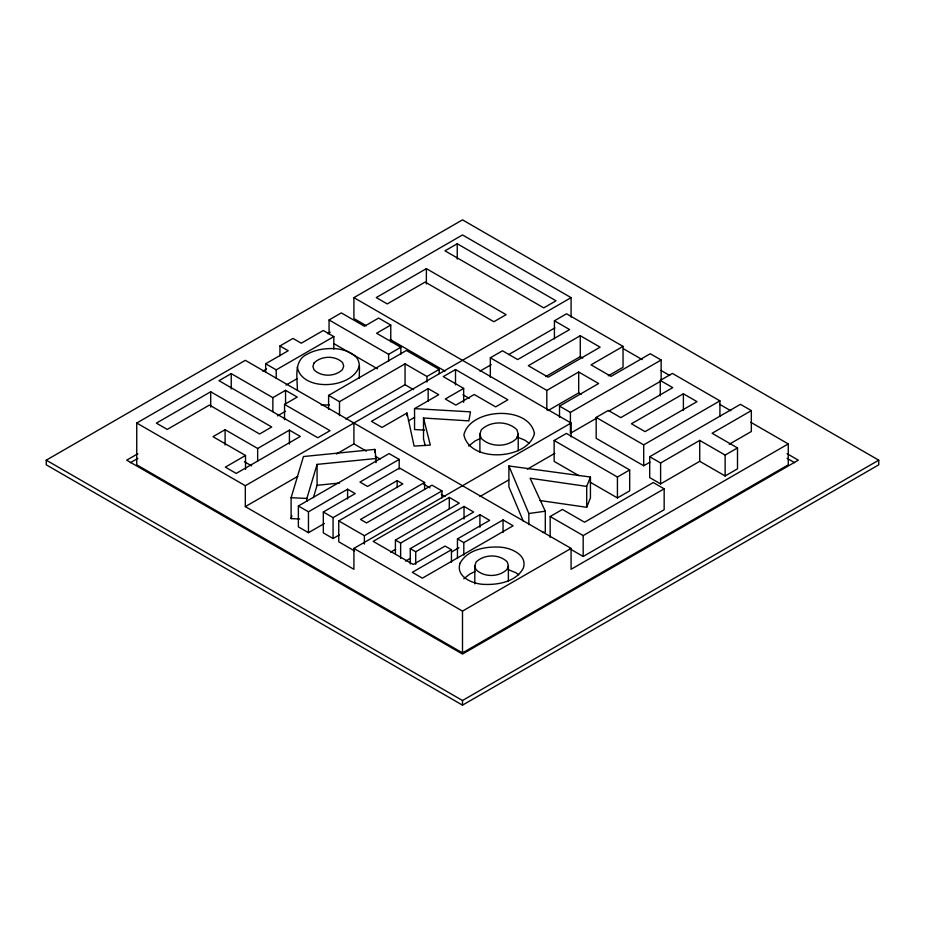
<?xml version="1.0" encoding="UTF-8"?>
<svg xmlns="http://www.w3.org/2000/svg" width="925" height="925" viewBox="0 0 925 925"><rect width="100%" height="100%" fill="white"/><g stroke="black" fill="none" stroke-linecap="round" stroke-linejoin="round"><path stroke-width="1.39" d="M297.538 390.257L297.307 388.003C297.11 376.302 293.988 360.16 307.285 354.136C315.818 349.419 325.866 348.182 335.474 348.644C342.412 349.373 349.5 351.257 354.922 355.847C361.502 361.409 358.865 370.705 359.351 378.14M306.869 501.223L306.869 498.436L317.078 464.385L376.059 458.499L374.81 449.4L303.469 456.534L291.109 497.719L291.109 518.613L299.712 519.006M313.402 497.546L317.078 485.29L317.078 464.385M291.109 518.613L291.93 515.873M479.89 452.221L479.89 434.114L481.278 429.824C490.447 420.725 507.744 420.586 516.913 429.755L518.22 434.045L518.22 450.764M518.22 434.045L516.751 438.334C507.594 447.411 490.423 447.55 481.278 438.404L479.89 434.114M474.803 583.895L474.803 565.776L476.109 562.03C484.145 554.11 499.222 553.844 507.247 561.903L508.38 565.649L508.38 580.969M508.38 565.649L507.073 569.395C499.038 577.327 483.96 577.593 475.936 569.534L474.803 565.776M359.351 365.606C353.454 388.766 301.989 392.443 297.307 367.109M540.003 500.541L586.693 507.293L586.693 486.4L590.439 477.034L508.889 465.969L508.889 486.862L523.307 521.203M586.693 507.293L590.439 497.928L590.439 477.034M468.674 446.047L475.011 440.994L480.584 438.334M463.783 578.796L469.819 574.043L475.172 571.453M46.25 460.176L462.5 219.861L878.75 460.176L878.75 464.824L462.5 705.139L46.25 464.824L46.25 460.176L462.5 700.503L878.75 460.176M136.738 423.026L245.322 360.334L571.083 548.409L571.083 569.303L788.262 443.919L788.262 464.824L462.5 652.9L136.738 464.824L136.738 423.026L245.322 485.717L571.083 297.642L571.083 317.148M366.392 325.75L353.917 318.535L353.917 297.642L462.5 234.95L571.083 297.642M284.542 404.41L297.249 397.068L285.559 390.327L272.863 397.658L231.238 373.631L218.982 380.695L317.772 437.733L330.028 430.668L284.542 404.41L284.542 419.73M279.951 355.709L279.951 345.962L292.994 338.423L301.272 343.21L323.276 330.502L333.833 336.596L333.833 349.13M457.239 243.749L444.983 250.825L543.773 307.863L556.018 300.787L457.239 243.749L457.239 259.081M329.069 333.89L329.069 319.958L341.313 312.893L364.45 326.248L378.626 318.061L390.766 325.068L390.766 341.788M210.703 391.772L156.383 423.13L167.263 429.42L209.455 405.058L259.59 433.998L271.73 426.992L210.703 391.772L210.703 407.092M426.379 268.632L376.255 297.572L387.251 303.932L425.142 282.056L493.869 321.738L506.114 314.673L426.379 268.632L426.379 283.963M265.66 372.127L265.66 363.768L288.23 350.737L279.951 345.962M262.804 371.145L266.539 368.983M327.704 333.671L330.202 332.237M265.66 363.768L276.205 369.861L333.833 336.596M137.917 453.689L126.69 460.176L462.5 654.056L798.31 460.176L787.082 453.689M130.425 462.662L137.917 458.337M286.022 385.089L297.052 378.718M390.766 325.068L376.591 333.254L400.86 347.268L400.86 354.229M245.53 455.482L225.342 467.137L236.222 473.427L300.313 436.427L289.421 430.137L257.659 448.475L225.11 429.686L212.981 436.692L245.53 455.482L245.53 469.414M277.477 415.892L285.559 411.22M329.069 319.958L388.604 354.333L400.86 347.268M328.606 409.324L328.606 395.391L406.41 350.471L439.19 369.399L439.19 373.573M328.606 395.391L339.498 401.681L405.058 363.837L426.945 376.475L439.19 369.399M345.684 419.013L405.058 384.731L413.567 389.645M463.668 388.408L445.295 399.01L455.84 405.104L474.213 394.501L495.65 406.873L507.894 399.797L455.505 369.549L443.248 376.614L463.668 388.408L463.668 402.34M414.55 408.642L438.716 394.686L428.159 388.604L371.457 421.337L382.002 427.431L406.954 413.024L414.099 446.093L430.322 445.11L423.511 418.007L468.882 420.887L470.467 411.845L414.55 408.642L414.55 429.535L424.587 430.113M490.331 377.296L490.331 357.79L502.472 350.783L517.665 359.559L569.615 329.566L554.422 320.79L554.422 338.897M554.422 320.79L566.551 313.783L623.034 346.389L623.034 367.294L608.28 375.816M245.322 485.717L245.322 506.611L297.746 476.352M336.434 454.013L353.917 443.919L366.392 451.134M479.971 371.145L491.21 364.658M508.681 354.576L554.861 327.913M408.445 420.887L414.608 417.325M580.276 335.717L528.325 365.71L548.178 377.169L600.128 347.176L580.276 335.717L580.276 356.622L545.646 376.614M324.363 523.515L308.464 532.696L298.37 526.868L298.37 505.975L389.101 453.585L399.195 459.413L399.195 469.16M298.37 505.975L308.464 511.803L347.592 489.209L355.188 493.592L323.322 511.999L323.322 532.893L333.069 538.523L339.232 534.962M399.195 459.413L359.952 482.075L367.549 486.458L399.542 467.992L424.598 482.468L424.598 489.429M490.331 357.79L546.814 390.396L578.692 372L598.648 383.528L559.521 406.11L559.521 417.256M623.034 346.389L591.052 364.855L611.009 376.382L650.263 353.732L661.144 360.01L661.144 380.915L608.939 411.047M323.322 511.999L333.069 517.63L397.16 480.63L402.826 483.902L338.747 520.902L338.747 541.796L354.61 550.965M548.051 410.584L578.692 392.894L581.189 394.339M424.598 482.468L360.519 519.457L366.531 522.926L431.975 485.151L441.953 490.909L441.953 497.881M559.521 406.11L570.413 412.4L661.144 360.01M338.747 520.902L364.381 535.702L441.953 490.909M245.322 506.611L353.917 569.303L353.917 548.409L571.083 423.026L571.083 436.958M395.414 553.982L395.414 540.05L459.262 503.177L449.284 497.419L373.18 541.356L413.221 564.47L445.087 546.074L451.446 549.739L451.446 562.273M578.957 475.716L554.144 461.39L554.144 440.497L566.389 433.42L629.682 469.958L629.682 490.863L617.426 497.928L590.127 482.168M649.951 462.153L643.696 465.761L596.174 438.323L596.174 417.429L608.315 410.422L620.791 417.626L672.729 387.633L660.253 380.429L660.253 395.75M660.253 380.429L672.394 373.422L719.916 400.86L719.916 416.181M596.509 418.227L570.413 433.293L570.413 412.4M479.971 496.528L508.681 479.959M527.4 469.148L554.861 453.296M395.414 540.05L400.629 543.056L464.026 506.449L473.669 512.022L410.272 548.629L410.272 563.949M390.651 552.167L395.634 549.288M683.39 393.784L631.451 423.777L645.06 431.64L697.011 401.647L683.39 393.784L683.39 410.503M410.272 548.629L415.718 551.762L479.913 514.705L489.66 520.336L457.447 538.928L457.447 558.434M405.601 561.082L410.573 558.214M451.446 549.739L412.307 572.332L422.401 578.16L513.144 525.77L503.05 519.942L463.807 542.605L457.447 538.928M451.516 551.994L458.927 547.716M596.174 417.429L643.696 444.867L719.916 400.86M751.331 410.619L712.088 433.27L737.503 447.943L737.503 468.836L725.131 475.97L699.728 461.309L660.6 483.902L649.708 477.612L649.708 456.719L740.451 404.329L751.331 410.619L751.331 431.512L729.258 444.254M554.144 440.497L617.426 477.034L629.682 469.958M550.167 537.413L550.167 516.52L562.423 509.444L584.542 522.22L653.27 482.538L664.162 488.816L664.162 509.721L583.178 556.468L569.731 548.71M649.708 456.719L660.6 462.997L699.728 440.404L725.131 455.077L737.503 447.943M550.167 516.52L583.178 535.575L664.162 488.816M353.917 548.409L462.5 611.101L571.083 548.409M508.889 465.969L528.846 513.502L545.299 511.213L545.299 532.106L542.559 532.499M317.078 485.29L339.544 483.047M329.404 404.965L321.183 404.965M291.109 497.719L306.869 498.436M586.693 486.4L530.094 478.213L545.299 511.213M517.11 437.005L524.914 440.208L529.239 443.295M508.311 569.684L515.861 572.725L518.74 574.783M623.508 348.806L642.228 359.617M660.947 370.428L669.688 375.469M719.615 404.294L730.843 410.781M750.822 422.309L788.262 443.919M787.082 458.337L794.575 462.662M580.276 356.622L582.762 358.056M353.917 297.642L571.083 423.026M390.107 339.44L445.029 371.145M462.986 394.767L469.218 398.363M334.029 343.718L377.446 368.786M375.134 456.175L380.129 459.054M423.812 484.272L430.044 487.88M441.283 494.366L445.029 496.528M244.397 461.714L251.635 465.888M425.211 445.677L423.511 438.901L423.511 418.007M725.131 455.077L725.131 475.97M699.728 440.404L699.728 461.309M660.6 462.997L660.6 483.902M643.696 444.867L643.696 465.761M617.426 477.034L617.426 497.928M583.178 535.575L583.178 556.468M578.692 372L578.692 392.894M546.814 390.396L546.814 409.902M528.846 513.502L528.846 524.648M503.05 519.942L503.05 532.476M479.913 514.705L479.913 527.238M464.026 506.449L464.026 518.994M463.807 542.605L463.807 555.139M462.5 611.101L462.5 652.9M462.5 700.503L462.5 705.139M455.505 369.549L455.505 384.869M449.284 497.419L449.284 508.565M428.159 388.604L428.159 401.138M426.945 376.475L426.945 382.048M415.718 551.762L415.718 564.308M406.954 413.024L406.954 415.811M405.058 363.837L405.058 384.731M400.629 543.056L400.629 558.388M397.16 480.63L397.16 487.591M388.604 354.333L388.604 361.305M376.059 458.499L376.059 462.673M374.81 449.4L374.81 452.186M364.381 535.702L364.381 544.062M353.917 423.026L353.917 443.919M347.592 489.209L347.592 498.957M339.498 401.681L339.498 415.614M333.069 517.63L333.069 538.523M308.464 511.803L308.464 532.696M289.421 430.137L289.421 444.069M285.559 390.327L285.559 404.26M276.205 369.861L276.205 378.221M272.863 397.658L272.863 411.59M257.659 448.475L257.659 461.008M231.238 373.631L231.238 388.951M225.11 429.686L225.11 445.006M534.442 433.455C528.071 460.13 469.495 463.217 463.887 434.762C470.282 408.075 528.88 405.034 534.442 433.455M460.072 563.175C455.366 576.761 472.767 583.941 483.613 584.357C497.916 585.039 515.792 582.01 523.261 568.297C527.99 554.769 510.507 547.588 499.72 547.126C485.417 546.386 467.553 549.485 460.072 563.175M314.072 362.924L312.904 366.358L313.968 369.769C321.333 377.146 335.127 376.857 342.47 369.584L343.695 366.127L342.678 362.692C335.289 355.269 321.438 355.663 314.072 362.924"/></g></svg>
